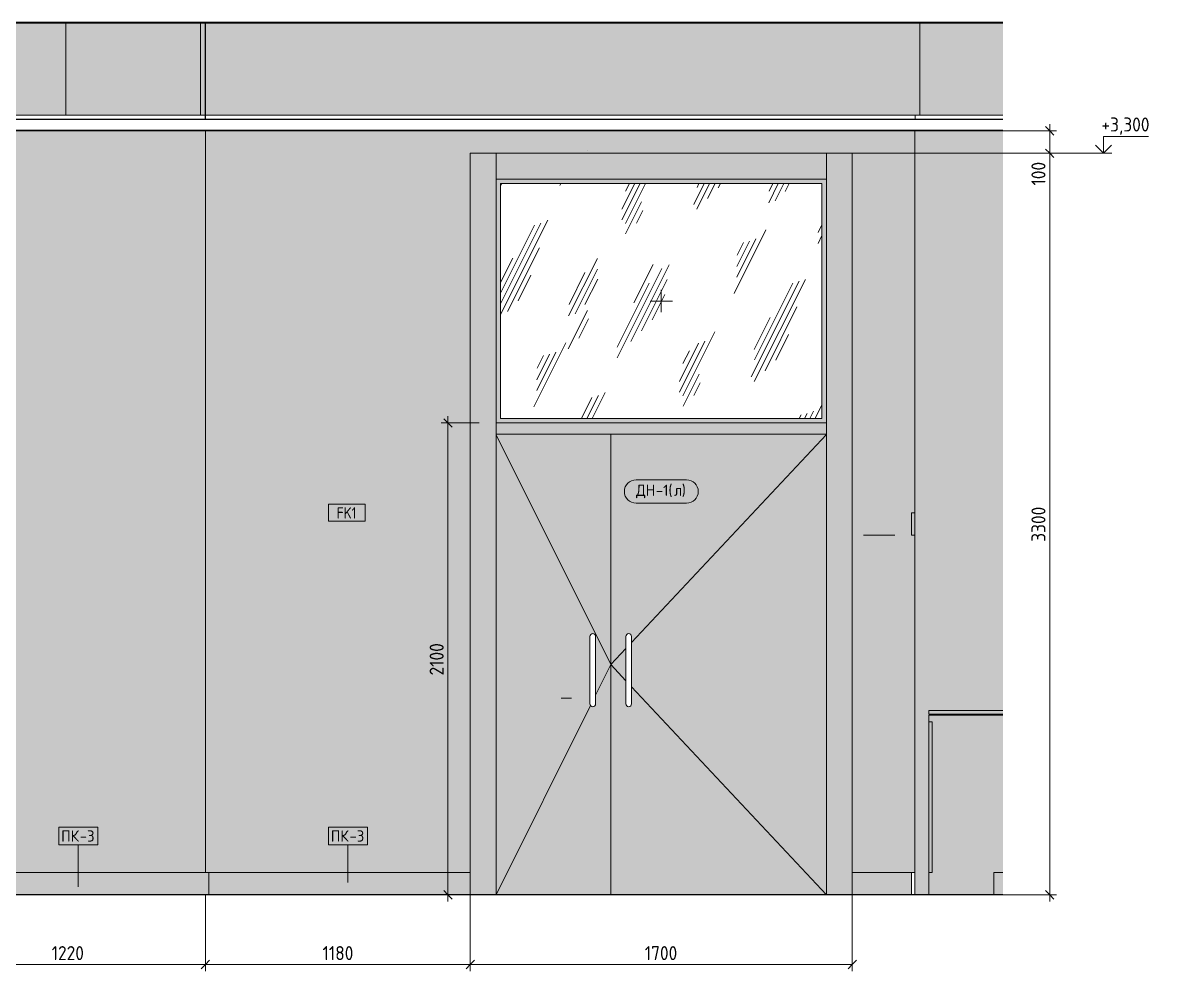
# Model space of a CAD drawing. Header units: millimetres. Extents: x 39286 to 136192, y -1987 to 27400.
# Drawn here: x 131121 to 136192, y -340 to 3881 of the extents above; entities that cross this region are included whole.
import ezdxf

# ---------------------------------------------------------------- set-up
doc = ezdxf.new("R2010")
doc.units = ezdxf.units.MM
for name, color, linetype, lineweight in [('A-ANNO-DIMS', 7, 'Continuous', 9), ('A-ANNO-DIMS-25', 7, 'Continuous', 9), ('A-DOOR', 7, 'Continuous', 9), ('A-DOOR-FRAM-1', 7, 'Continuous', 9), ('A-DOOR-IDEN', 7, 'Continuous', 9), ('A-GENM', 7, 'Continuous', 9), ('A-GENM-IDEN', 7, 'Continuous', 9), ('A-GLAZ', 7, 'Continuous', 9), ('A-WALL-IDEN', 7, 'Continuous', 9), ('A-WALL-PATT', 7, 'Continuous', 9), ('G-ANNO-DIMS', 7, 'Continuous', 9), ('G-ANNO-DIMS-1', 7, 'Continuous', 20), ('I-WALL', 7, 'Continuous', 9), ('Q-SPCQ', 7, 'Continuous', 9), ('S-COLS', 7, 'Continuous', 9), ('Знаки', 7, 'Continuous', 9), ('Знаки-1', 7, 'Continuous', 18)]:
    doc.layers.add(name, color=color, linetype=linetype, lineweight=lineweight)
for name, color, linetype, lineweight, true_color in [('A-CLNG-FNSH-1', 7, 'Continuous', 30, 0x3c3c3c), ('A-FLOR-1', 7, 'Continuous', 9, 0x787878), ('A-FLOR-FNSH-1', 7, 'Continuous', 40, 0x3c3c3c), ('A-FLOR-FNSH-2', 7, 'Continuous', 30, 0x3c3c3c), ('Q-SPCQ-1', 9, 'Continuous', 9, 0x808080), ('Q-SPCQ-2', 7, 'Continuous', 9, 0x7f7f7f), ('Q-SPCQ-3', 1, 'Continuous', 9, 0xff0000)]:
    doc.layers.add(name, color=color, linetype=linetype, lineweight=lineweight, true_color=true_color)
doc.styles.add('GOST Common_5', font='GOST_Common.ttf', dxfattribs={"width": 0.9, "height": 50})
doc.styles.add('GOST Common_6', font='GOST_Common.ttf', dxfattribs={"height": 50})
doc.styles.add('ISOCPEUR_2', font='isocpeur.ttf', dxfattribs={"width": 0.9, "height": 62.5})
doc.dimstyles.new('ISO-2_5_0_9К_БОЛЬШОЙ', dxfattribs={"dimscale": 304.8, "dimtxt": 62.248823, "dimasz": 0.123031, "dimexe": 0.098425, "dimexo": 0.246063, "dimgap": 0, "dimtad": 1, "dimdec": 0, "dimrnd": 10, "dimzin": 0, "dimdsep": 46, "dimtxsty": 'ISOCPEUR_2', "dimblk1": 'OBLIQUE', "dimblk2": 'OBLIQUE', "dimsah": 1, "dimcen": 0.09, "dimdle": 0.098425, "dimazin": 0, "dimtfac": 1, "dimtdec": 4, "dimtix": 1, "dimtmove": 0, "dimatfit": 3, "dimfxl": 1, "dimtvp": 1, "dimtolj": 1, "dimtzin": 0, "dimarcsym": 2})
doc.dimstyles.new('ISO-2_5_0_9К_БОЛЬШОЙ_округление', dxfattribs={"dimscale": 304.8, "dimtxt": 62.248823, "dimasz": 0.123031, "dimexe": 0.098425, "dimexo": 0, "dimgap": 0, "dimtad": 1, "dimdec": 0, "dimrnd": 10, "dimzin": 0, "dimdsep": 46, "dimtxsty": 'ISOCPEUR_2', "dimblk1": 'OBLIQUE', "dimblk2": 'OBLIQUE', "dimsah": 1, "dimcen": 0.09, "dimdle": 0.098425, "dimazin": 0, "dimtfac": 1, "dimtdec": 4, "dimtix": 1, "dimtmove": 0, "dimatfit": 3, "dimfxl": 1, "dimtvp": 1, "dimtolj": 1, "dimtzin": 0, "dimarcsym": 2})
doc.dimstyles.new('ISO-2_5_0_9К_БОЛЬШОЙ_округление_1', dxfattribs={"dimscale": 304.8, "dimtxt": 62.248823, "dimasz": 0.123031, "dimexe": 0.098425, "dimexo": 0, "dimgap": 0, "dimtad": 1, "dimdec": 0, "dimrnd": 10, "dimzin": 0, "dimdsep": 46, "dimtxsty": 'ISOCPEUR_2', "dimblk1": 'OBLIQUE', "dimblk2": 'OBLIQUE', "dimsah": 1, "dimcen": 0.09, "dimdle": 0.098425, "dimazin": 0, "dimtfac": 1, "dimtdec": 4, "dimtix": 1, "dimtmove": 1, "dimatfit": 3, "dimfxl": 1, "dimtvp": 1, "dimtolj": 1, "dimtzin": 0, "dimarcsym": 2})

# ---------------------------------------------------------------- blocks, each defined once
blk = doc.blocks.new('BSC_Колонна _Прямоугольная - 600х600-23205240-Развертка 1_38-6')
at = {"layer": 'S-COLS'}
blk.add_hatch(color=256, dxfattribs=at).paths.add_polyline_path([(26500, 3470), (26870.4, 3470), (26870.4, 3880), (26500, 3880)])
blk.add_line((26500, 3880), (26500, 3470), dxfattribs=at)
blk = doc.blocks.new('BSC_Колонна _Прямоугольная - 600х600-V80-Развертка 1_38-6')
at = {"layer": 'S-COLS'}
blk.add_hatch(color=256, dxfattribs=at).paths.add_polyline_path([(17052.5, 3470), (17300, 3470), (17300, 3880), (16700, 3880), (16700, 3470), (16818.7, 3470)])
for p, q in [((16700, 3880), (16700, 3470)), ((17300, 3470), (17300, 3880))]:
    blk.add_line(p, q, dxfattribs=at)
blk = doc.blocks.new('110_Дверь_СКБ_2Ст_Наружная - ДН-1_л__ Двухстворчатая 1350 х3200 _ЛК_ в свету с верхним остеклением EI30-23529464-Развертка 1_38-6')
at = {"layer": 'A-DOOR'}
h = blk.add_hatch(color=256, dxfattribs=at)
h.paths.add_polyline_path([(25125, 2100), (26085, 2100), (26085, 3185), (24615, 3185), (24615, 2100), (25000.3, 2100)])
h.paths.add_polyline_path([(25000.3, 2120), (24635, 2120), (24635, 3165), (26065, 3165), (26065, 2120), (25125, 2120)])
h = blk.add_hatch(color=256, dxfattribs=at)
h.paths.add_polyline_path([(25000.3, 0), (25125, 0), (25125, 2050), (24615, 2050), (24615, 0)])
h.paths.add_polyline_path([(25045, 837.5), (25041.8, 837.9), (25038.7, 839.2), (25036.2, 841.2), (25034.2, 843.7), (25032.9, 846.8), (25032.5, 850), (25032.5, 1150), (25032.9, 1153.2), (25034.2, 1156.2), (25036.2, 1158.8), (25038.7, 1160.8), (25041.8, 1162.1), (25045, 1162.5), (25048.2, 1162.1), (25051.2, 1160.8), (25053.8, 1158.8), (25055.8, 1156.2), (25057.1, 1153.2), (25057.5, 1148.4), (25057.5, 850), (25057.1, 846.8), (25055.8, 843.7), (25053.8, 841.2), (25051.2, 839.2), (25048.2, 837.9)])
h = blk.add_hatch(color=256, dxfattribs=at)
h.paths.add_polyline_path([(25125, 0), (26085, 0), (26085, 2050), (25125, 2050), (25125, 465.8)])
h.paths.add_polyline_path([(25205, 837.5), (25201.8, 837.9), (25198.7, 839.2), (25196.2, 841.2), (25194.2, 843.7), (25192.9, 846.8), (25192.5, 850), (25192.5, 1150), (25192.9, 1153.2), (25194.2, 1156.2), (25196.2, 1158.8), (25198.7, 1160.8), (25201.8, 1162.1), (25205, 1162.5), (25208.2, 1162.1), (25211.2, 1160.8), (25213.8, 1158.8), (25215.8, 1156.2), (25217.1, 1153.2), (25217.5, 1148.4), (25217.5, 850), (25217.1, 846.8), (25215.8, 843.7), (25213.8, 841.2), (25211.2, 839.2), (25208.2, 837.9)])
at = {"layer": 'A-DOOR-FRAM-1'}
for points in [[(24615, 0), (24615, 3300), (24500, 3300), (24500, 0)], [(26010.6, 3185), (26085, 3185), (26085, 3300), (24615, 3300), (24615, 3185), (25878, 3185)], [(26200, 0), (26200, 3300), (26085, 3300), (26085, 0)], [(24615, 2050), (26085, 2050), (26085, 2100), (24615, 2100)]]:
    blk.add_hatch(color=256, dxfattribs=at).paths.add_polyline_path(points)
h = blk.add_hatch(dxfattribs=at)
h.set_pattern_fill('FP_48', color=256, style=0, pattern_type=2)
h.set_pattern_definition([(63.435, (17313.6, 31.75), (-255.583, 766.747), [317.5, -190.5, 317.5, -190.5, -403.903]), (63.435, (17313.6, 31.75), (-255.583, 766.747), [-1016, 127, -276.903]), (63.435, (17297.7, 47.6), (-255.583, 766.747), [254, -317.5, 190.5, -190.5, -467.403]), (63.435, (17297.7, 47.6), (-255.583, 766.747), [-952.5, 222.25, -245.153]), (63.435, (17297.7, 95.25), (-255.583, 766.747), [190.5, -381, 127, -190.5, -530.903]), (63.435, (17297.7, 95.25), (-255.583, 766.747), [-889, 285.75, -245.153]), (63.435, (17345.34, 47.6), (-255.583, 766.747), [190.5, -381, 158.75, -6404.65]), (63.435, (17392.96, 95.25), (-255.583, 766.747), [95.25, -476.25, 63.5, -6499.9]), (63.435, (17313.6, 174.6), (-255.583, 766.747), [63.5, -476.25, 63.5, -254, -562.653]), (63.435, (17313.6, 174.6), (-255.583, 766.747), [-857.25, 158.75, -403.903]), (63.435, (17599.34, 127), (-255.583, 766.747), [317.5, -476.25, 381, -251.503]), (63.435, (17599.34, 79.4), (-255.583, 766.747), [444.5, -317.5, 476.25, -188.003]), (63.435, (17631.1, 95.25), (-255.583, 766.747), [508, -254, 381, -276.903]), (63.435, (17678.7, 142.9), (-255.583, 766.747), [317.5, -444.5, 254, -403.903]), (63.435, (17631.1, 238.1), (-255.583, 766.747), [158.75, -635, 190.5, -435.653]), (63.435, (17726.34, 190.5), (-255.583, 766.747), [127, -635, 127, -530.903])])
h.paths.add_polyline_path([(25125, 2120), (26065, 2120), (26065, 3165), (24635, 3165), (24635, 2120), (25000.3, 2120)])
at = {"layer": 'A-DOOR'}
for p, q in [((26065, 3165), (24635, 3165)), ((24635, 3165), (24635, 2120)), ((26065, 2120), (26065, 3165)), ((24635, 2120), (26065, 2120)), ((24615, 2047.2), (25125, 1025)), ((25125, 2050), (25125, 0)), ((25125, 2050), (25125, 0)), ((26085, 2048.5), (25217.5, 1123.6)), ((25032.5, 850), (25032.5, 1150)), ((25057.5, 1150), (25057.5, 850)), ((25192.5, 1150), (25192.5, 850)), ((25217.5, 850), (25217.5, 1150)), ((25192.5, 1097), (25125, 1025)), ((25125, 1025), (25057.5, 889.3)), ((25125, 1025), (25192.5, 952.9)), ((25217.5, 926.2), (26085, 0)), ((25034.6, 843.2), (24615, 0))]:
    blk.add_line(p, q, dxfattribs=at)
for centre, start, end in [((25045, 1150), 0, 180), ((25205, 1150), 0, 180), ((25045, 850), 180, 0), ((25205, 850), 180, 360)]:
    blk.add_arc(centre, 12.5, start, end, dxfattribs=at)
for points in [[(25204.8, 1162.5), (25204.9, 1162.5), (25204.9, 1162.5), (25205, 1162.5)], [(25204.8, 837.5), (25204.9, 837.5), (25204.9, 837.5), (25205, 837.5)]]:
    blk.add_open_spline(points, degree=3, dxfattribs=at)
at = {"layer": 'A-DOOR-FRAM-1'}
for p, q in [((24615, 3185), (24615, 3300)), ((24615, 3300), (24615, 0)), ((26085, 3300), (26085, 3185)), ((26085, 3300), (26085, 0)), ((24615, 3185), (26085, 3185)), ((24615, 2100), (24615, 2050)), ((26085, 2100), (24615, 2100)), ((26085, 2050), (26085, 2100)), ((24615, 2050), (26085, 2050))]:
    blk.add_line(p, q, dxfattribs=at)
at = {"layer": 'A-GLAZ'}
for p, q in [((25350, 2692.5), (25350, 2592.5)), ((25300, 2642.5), (25400, 2642.5))]:
    blk.add_line(p, q, dxfattribs=at)
blk = doc.blocks.new('Плинтус - Плинтус керамогранит бежевый-32865304-Развертка 1_38-6')
at = {"layer": 'A-GENM'}
blk.add_hatch(color=256, dxfattribs=at).paths.add_polyline_path([(22085, 0), (23336, 0), (23336, 100), (22085, 100), (22085, 15.6)])
for p, q in [((22085, 100), (23336, 100)), ((22085, 100), (22085, 0)), ((23336, 0), (23336, 100))]:
    blk.add_line(p, q, dxfattribs=at)
blk = doc.blocks.new('Плинтус - Плинтус керамогранит бежевый-32865301-Развертка 1_38-6')
at = {"layer": 'A-GENM'}
blk.add_line((17915, 100), (17915, 0), dxfattribs=at)
blk = doc.blocks.new('Плинтус - Плинтус керамогранит бежевый-32865305-Развертка 1_38-6')
at = {"layer": 'A-GENM'}
blk.add_hatch(color=256, dxfattribs=at).paths.add_polyline_path([(24065.3, 0), (24500, 0), (24500, 100), (23336, 100), (23336, 0), (23400, 0)])
for p, q in [((23336, 100), (24500, 100)), ((24500, 100), (24500, 0))]:
    blk.add_line(p, q, dxfattribs=at)
blk = doc.blocks.new('Плинтус - Плинтус керамогранит бежевый-32865306-Развертка 1_38-6')
at = {"layer": 'A-GENM'}
blk.add_hatch(color=256, dxfattribs=at).paths.add_polyline_path([(26464, 0), (26464, 100), (26200, 100), (26200, 0)])
for p, q in [((26200, 100), (26464, 100)), ((26200, 0), (26200, 100))]:
    blk.add_line(p, q, dxfattribs=at)
blk = doc.blocks.new('Плинтус - Плинтус керамогранит бежевый-32865307-Развертка 1_38-6')
at = {"layer": 'A-GENM'}
for p, q in [((26479, 100), (26464, 100)), ((26464, 100), (26464, 0)), ((26479, 100), (26479, 0))]:
    blk.add_line(p, q, dxfattribs=at)
blk = doc.blocks.new('Кнопка аварийной разблокировки двери - Тип 1-29506767-Развертка 1_38-6')
at = {"layer": 'Q-SPCQ-2'}
blk.add_hatch(color=256, dxfattribs=at).paths.add_polyline_path([(26479, 1600), (26479, 1700), (26464, 1700), (26464, 1600)])
at = {"layer": 'Q-SPCQ-1'}
for p, q in [((26464, 1700), (26479, 1700)), ((26464, 1700), (26464, 1600)), ((26389.5, 1600), (26249.5, 1600)), ((26389.5, 1600), (26249.5, 1600)), ((26319.5, 1600), (26319.5, 1600)), ((26479, 1600), (26464, 1600))]:
    blk.add_line(p, q, dxfattribs=at)
blk = doc.blocks.new('Дистанционный пожарный извещатель - Монтируемые на перекрытии-V81-Развертка 1_38-6')
at = {"layer": 'Q-SPCQ'}
for p, q in [((25021.6, 3314), (25021.6, 3314)), ((24914.8, 875.6), (24904.8, 875.6)), ((24914.8, 875.6), (24904.8, 875.6)), ((24914.8, 875.6), (24951, 875.6)), ((24951, 875.6), (24914.8, 875.6))]:
    blk.add_line(p, q, dxfattribs=at)
blk = doc.blocks.new('Зашивка_ торцевая панель - Зашивка_ торцевая панель-31043143-Развертка 1_38-6')
at = {"layer": 'Знаки'}
h = blk.add_hatch(color=256, dxfattribs=at)
h.paths.add_polyline_path([(26556, 0), (26829.9, 0), (26829.9, 100), (26870.4, 100), (26870.4, 800), (26539.9, 800), (26540, 0)])
h.paths.add_polyline_path([(26540, 100), (26540, 770), (26556, 770), (26556, 100)])
for p, q in [((26870.4, 800), (26539.9, 800)), ((26539.9, 800), (26539.9, 750)), ((26539.9, 750), (26539.9, 130)), ((26539.9, 130), (26539.9, 0)), ((26829.9, 0), (26829.9, 100)), ((26829.9, 100), (26870.4, 100))]:
    blk.add_line(p, q, dxfattribs=at)
blk = doc.blocks.new('Зашивка без перфорации М3 - М3_30 _пищеблок_-32689236-Развертка 1_38-6')
at = {"layer": 'Знаки-1'}
for points in [[(26870.4, 804), (26870.4, 820), (26540, 820), (26540, 804), (26829.9, 804)], [(26556, 100), (26556, 770), (26540, 770), (26540, 100)]]:
    blk.add_hatch(color=256, dxfattribs=at).paths.add_polyline_path(points)
for p, q in [((26870.4, 820), (26540, 820)), ((26540, 820), (26540, 804)), ((26540, 804), (26870.4, 804)), ((26540, 770), (26540, 100)), ((26540, 770), (26556, 770)), ((26556, 100), (26556, 770)), ((26540, 100), (26556, 100))]:
    blk.add_line(p, q, dxfattribs=at)
blk = doc.blocks.new('Mark Reiling - Mark Reiling-26174330-Развертка 1_38-6')
at = {"layer": 'A-GENM-IDEN'}
for p, q in [((13374, 229), (13374, 150.2)), ((13374, 229), (13547.5, 229)), ((13547.5, 229), (13374, 229)), ((13374, 229), (13374, 150.2)), ((13547.5, 150.2), (13547.5, 229)), ((13547.5, 150.2), (13547.5, 229)), ((13374, 150.2), (13547.5, 150.2)), ((13374, 150.2), (13547.5, 150.2))]:
    blk.add_line(p, q, dxfattribs=at)
blk = doc.blocks.new('DIMBLOCK87-Развертка 1_38-6')
at = {"layer": 'A-ANNO-DIMS-25'}
for p, q in [((131934, 0), (131934, -339.6)), ((131934, -309.6), (131934, 0)), ((130713, 0), (130713, -339.6)), ((130713, -309.6), (130713, 0)), ((130713, -309.6), (131934, -309.6))]:
    blk.add_line(p, q, dxfattribs=at)
at = {"layer": 'A-ANNO-DIMS-25', "lineweight": 20}
for p, q in [((130713, -309.6), (130731.8, -290.8)), ((131934, -309.6), (131952.8, -290.8)), ((130713, -309.6), (130694.3, -328.3)), ((131934, -309.6), (131915.3, -328.3))]:
    blk.add_line(p, q, dxfattribs=at)
at = {"layer": 'A-ANNO-DIMS-25', "color": 0, "insert": (131249.9, -227.9), "char_height": 62.5, "width": 176.691, "attachment_point": 1, "line_spacing_factor": 1.149209, "style": 'ISOCPEUR_2'}
blk.add_mtext('1220', dxfattribs=at)
blk = doc.blocks.new('_Oblique')
at = {"color": 0, "linetype": 'ByBlock', "lineweight": -2}
blk.add_line((-0.5, -0.5), (0.5, 0.5), dxfattribs=at)
blk = doc.blocks.new('DIMBLOCK88-Развертка 1_38-6')
at = {"layer": 'A-ANNO-DIMS-25'}
for p, q in [((131934, 0), (131934, -339.6)), ((131934, -309.6), (131934, 0)), ((133113, 0), (133113, -339.6)), ((133113, -309.6), (133113, 0)), ((131934, -309.6), (133113, -309.6))]:
    blk.add_line(p, q, dxfattribs=at)
at = {"layer": 'A-ANNO-DIMS-25', "lineweight": 20}
for p, q in [((131934, -309.6), (131952.8, -290.8)), ((133113, -309.6), (133131.8, -290.8)), ((131934, -309.6), (131915.3, -328.3)), ((133113, -309.6), (133094.3, -328.3))]:
    blk.add_line(p, q, dxfattribs=at)
at = {"layer": 'A-ANNO-DIMS-25', "color": 0, "insert": (132455.3, -227.9), "char_height": 62.5, "width": 163.762, "attachment_point": 1, "line_spacing_factor": 1.149209, "style": 'ISOCPEUR_2'}
blk.add_mtext('1180', dxfattribs=at)
blk = doc.blocks.new('DIMBLOCK89-Развертка 1_38-6')
at = {"layer": 'A-ANNO-DIMS-25'}
for p, q in [((133113, 0), (133113, -339.6)), ((133113, -309.6), (133113, 0)), ((134813, 0), (134813, -339.6)), ((134813, -309.6), (134813, 0)), ((133113, -309.6), (134813, -309.6))]:
    blk.add_line(p, q, dxfattribs=at)
at = {"layer": 'A-ANNO-DIMS-25', "lineweight": 20}
for p, q in [((133113, -309.6), (133131.8, -290.8)), ((134813, -309.6), (134831.8, -290.8)), ((133113, -309.6), (133094.3, -328.3)), ((134813, -309.6), (134794.3, -328.3))]:
    blk.add_line(p, q, dxfattribs=at)
at = {"layer": 'A-ANNO-DIMS-25', "color": 0, "insert": (133889.4, -227.9), "char_height": 62.5, "width": 176.691, "attachment_point": 1, "line_spacing_factor": 1.149209, "style": 'ISOCPEUR_2'}
blk.add_mtext('1700', dxfattribs=at)
blk = doc.blocks.new('Высотные отметки - Стрелка_Верх-17668718-Развертка 1_38-6')
at = {"layer": 'G-ANNO-DIMS'}
for p, q in [((11606.4, 3475), (11406.4, 3475)), ((11606.4, 3400), (11606.4, 3475)), ((11644.3, 3400), (11569.3, 3400))]:
    blk.add_line(p, q, dxfattribs=at)
at = {"layer": 'G-ANNO-DIMS-1'}
for q in [(11571.1, 3435.4), (11641.8, 3435.4)]:
    blk.add_line((11606.4, 3400), q, dxfattribs=at)
blk = doc.blocks.new('DIMBLOCK98-Развертка 1_38-6')
at = {"layer": 'A-ANNO-DIMS-25'}
for p, q in [((135691.7, 3400), (135483, 3400)), ((135492, 3400), (135721.7, 3400)), ((135691.7, 3430), (135691.7, 3300)), ((135691.7, 3289.3), (135691.7, 3350)), ((134813, 3300), (135721.7, 3300)), ((135691.7, 3300), (134813, 3300)), ((135691.7, 3156.5), (135691.7, 3289.3))]:
    blk.add_line(p, q, dxfattribs=at)
at = {"layer": 'A-ANNO-DIMS-25', "lineweight": 20}
for p, q in [((135691.7, 3400), (135673, 3418.8)), ((135691.7, 3400), (135710.5, 3381.2)), ((135691.7, 3300), (135673, 3318.7)), ((135691.7, 3300), (135710.5, 3281.2))]:
    blk.add_line(p, q, dxfattribs=at)
at = {"layer": 'A-ANNO-DIMS-25', "color": 0, "insert": (135610.1, 3156.5), "char_height": 62.5, "width": 129.286, "attachment_point": 1, "rotation": 90, "line_spacing_factor": 1.149209, "style": 'ISOCPEUR_2'}
blk.add_mtext('100', dxfattribs=at)
blk = doc.blocks.new('DIMBLOCK99-Развертка 1_38-6')
at = {"layer": 'A-ANNO-DIMS-25'}
for p, q in [((134813, 3300), (135721.7, 3300)), ((135691.7, 3300), (134813, 3300)), ((135691.7, 3300), (135691.7, -30)), ((135691.7, 0), (135483, 0)), ((135493, 0), (135721.7, 0))]:
    blk.add_line(p, q, dxfattribs=at)
at = {"layer": 'A-ANNO-DIMS-25', "lineweight": 20}
for p, q in [((135691.7, 3300), (135673, 3318.7)), ((135691.7, 3300), (135710.5, 3281.2)), ((135691.7, 0), (135673, 18.8)), ((135691.7, 0), (135710.5, -18.8))]:
    blk.add_line(p, q, dxfattribs=at)
at = {"layer": 'A-ANNO-DIMS-25', "color": 0, "insert": (135610.1, 1571), "char_height": 62.5, "width": 189.619, "attachment_point": 1, "rotation": 90, "line_spacing_factor": 1.149209, "style": 'ISOCPEUR_2'}
blk.add_mtext('3300', dxfattribs=at)
blk = doc.blocks.new('М_двери - Типоразмер_рамка-25223575-Развертка 1_38-6')
at = {"layer": 'A-DOOR-IDEN'}
for p, q in [((25462.4, 1847), (25237.6, 1847)), ((25237.6, 1743), (25462.4, 1743))]:
    blk.add_line(p, q, dxfattribs=at)
for centre, start, end in [((25237.6, 1795), 90, 270), ((25462.4, 1795), 270, 90)]:
    blk.add_arc(centre, 52, start, end, dxfattribs=at)
blk = doc.blocks.new('М_стена_0001 - Типоразмер_без рамки-25382661-Развертка 1_38-6')
at = {"layer": 'A-WALL-IDEN'}
for p, q in [((20081.9, 1738.1), (19918.7, 1738.1)), ((19918.7, 1738.1), (19918.7, 1663.1)), ((20081.9, 1663.1), (20081.9, 1738.1)), ((19918.7, 1663.1), (20081.9, 1663.1))]:
    blk.add_line(p, q, dxfattribs=at)
blk = doc.blocks.new('DIMBLOCK105-Развертка 1_38-6')
at = {"layer": 'A-ANNO-DIMS-25'}
for p, q in [((133013.7, 2130), (133013.7, -30)), ((133153, 2100), (132983.7, 2100)), ((133013.7, 2100), (133153, 2100)), ((132965.2, 0), (133043.7, 0)), ((133013.7, 0), (132965.2, 0))]:
    blk.add_line(p, q, dxfattribs=at)
at = {"layer": 'A-ANNO-DIMS-25', "lineweight": 20}
for p, q in [((133013.7, 2100), (132995, 2118.7)), ((133013.7, 2100), (133032.5, 2081.2)), ((133013.7, 0), (132995, 18.8)), ((133013.7, 0), (133032.5, -18.8))]:
    blk.add_line(p, q, dxfattribs=at)
at = {"layer": 'A-ANNO-DIMS-25', "color": 0, "insert": (132932.1, 976.4), "char_height": 62.5, "width": 176.691, "attachment_point": 1, "rotation": 90, "line_spacing_factor": 1.149209, "style": 'ISOCPEUR_2'}
blk.add_mtext('2100', dxfattribs=at)

msp = doc.modelspace()

# ---------------------------------------------------------------- hatches: boundary and pattern name
at = {"layer": 'A-FLOR-1'}
h = msp.add_hatch(dxfattribs=at)
h.set_pattern_fill('FP_47', color=256, style=0, pattern_type=2)
h.set_pattern_definition([(45, (125863.114, 0), (-14.25598, 14.25598), []), (45, (125877.37, 0), (-14.25598, 14.25598), [25.202, -5.04, 0.8382, -4.202])])
h.paths.add_polyline_path([(128470.6, 3880), (135483.4, 3880), (135483.4, 3880.6), (123874.6, 3880.6), (123874.6, 3880), (128003.1, 3880)])
at = {"layer": 'A-WALL-PATT'}
for points in [[(125293, 100), (126513, 100), (126513, 2000), (126514.6, 2052.3), (126519.1, 2104.5), (126526.7, 2156.3), (126537.3, 2207.6), (126550.8, 2258.1), (126567.3, 2307.8), (126586.6, 2356.5), (126608.8, 2403.9), (126633.6, 2450), (126661.1, 2494.6), (126691.1, 2537.4), (126723.6, 2578.5), (126758.4, 2617.6), (126795.4, 2654.6), (126834.5, 2689.4), (126875.6, 2721.9), (126918.5, 2751.9), (126963, 2779.4), (127009.1, 2804.3), (127056.6, 2826.4), (127105.2, 2845.7), (127154.9, 2862.2), (127205.5, 2875.7), (127256.7, 2886.3), (127308.5, 2893.9), (127360.7, 2898.5), (127413, 2900), (127465.4, 2898.5), (127517.5, 2893.9), (127569.3, 2886.3), (127620.6, 2875.7), (127671.2, 2862.2), (127720.8, 2845.7), (127769.5, 2826.4), (127816.9, 2804.3), (127863, 2779.4), (127907.6, 2751.9), (127950.5, 2721.9), (127991.5, 2689.4), (128030.6, 2654.6), (128067.7, 2617.6), (128102.5, 2578.5), (128134.9, 2537.4), (128165, 2494.6), (128192.5, 2450), (128217.3, 2403.9), (128239.4, 2356.5), (128258.8, 2307.8), (128275.2, 2258.1), (128288.8, 2207.6), (128299.4, 2156.3), (128306.9, 2104.5), (128311.5, 2052.3), (128313, 2000), (128313, 100), (128913, 100), (128913, 2000), (128914.6, 2052.3), (128919.1, 2104.5), (128926.7, 2156.3), (128938.1, 2210.8), (128950.8, 2258.1), (128967.3, 2307.8), (128986.6, 2356.5), (129008.8, 2403.9), (129033.6, 2450), (129061.1, 2494.6), (129091.1, 2537.4), (129123.6, 2578.5), (129158.4, 2617.6), (129195.4, 2654.6), (129234.5, 2689.4), (129275.6, 2721.9), (129318.5, 2751.9), (129363, 2779.4), (129409.1, 2804.3), (129456.6, 2826.4), (129505.2, 2845.7), (129554.9, 2862.2), (129605.5, 2875.7), (129656.7, 2886.3), (129708.5, 2893.9), (129760.7, 2898.5), (129813, 2900), (129865.4, 2898.5), (129917.5, 2893.9), (129969.3, 2886.3), (130020.6, 2875.7), (130071.2, 2862.2), (130120.8, 2845.7), (130169.5, 2826.4), (130216.9, 2804.3), (130263, 2779.4), (130307.6, 2751.9), (130350.5, 2721.9), (130391.5, 2689.4), (130430.6, 2654.6), (130467.7, 2617.6), (130502.5, 2578.5), (130534.9, 2537.4), (130565, 2494.6), (130592.5, 2450), (130617.3, 2403.9), (130639.4, 2356.5), (130658.8, 2307.8), (130675.2, 2258.1), (130688.8, 2207.6), (130699.4, 2156.3), (130706.9, 2104.5), (130711.5, 2052.3), (130713, 1998.4), (130713, 100), (131934, 100), (131934, 3400), (125293, 3400), (125293, 620.9)], [(135092, 100), (135092, 1600), (135077, 1600), (135077, 1700), (135092, 1700), (135092, 3400), (131934, 3400), (131934, 100), (133113, 100), (133113, 3300), (134813, 3300), (134813, 100), (135084.5, 100)], [(135093, 0), (135093, 3400), (135092, 3400), (135092, 0)]]:
    msp.add_hatch(color=256, dxfattribs=at).paths.add_polyline_path(points)
h = msp.add_hatch(color=256, dxfattribs=at)
h.paths.add_polyline_path([(135153, 0), (135153, 800), (135483.4, 800), (135483.4, 804), (135153, 804), (135153, 820), (135483.4, 820), (135483.4, 3400), (135093, 3400), (135093, 0), (135113, 0)])
h.paths.add_polyline_path([(135443, 0), (135483.4, 0), (135483.4, 100), (135443, 100)])
at = {"layer": 'I-WALL'}
msp.add_hatch(color=256, dxfattribs=at).paths.add_polyline_path([(130797.1, 3470), (131313, 3470), (131313, 3880), (130713, 3880), (130713, 3470)])
h = msp.add_hatch(color=256, dxfattribs=at)
h.paths.add_polyline_path([(135093, 3470), (135113, 3470), (135113, 3880), (131934, 3880), (131934, 3470), (135030.3, 3470)])
h.paths.add_polyline_path([(131933, 3470), (131933, 3880), (131913, 3880), (131913, 3470)])

# ---------------------------------------------------------------- linework, layer by layer
at = {"layer": 'A-CLNG-FNSH-1'}
for p, q in [((135483.4, 3450), (120534, 3450)), ((135483.4, 3401), (120534, 3401)), ((135483.4, 3400), (120534, 3400))]:
    msp.add_line(p, q, dxfattribs=at)
at = {"layer": 'A-FLOR-FNSH-1'}
msp.add_line((135483.4, 3880), (120522.8, 3880), dxfattribs=at)
at = {"layer": 'A-FLOR-FNSH-2'}
for p, q in [((135483.4, 0), (120522.8, 0)), ((135483.4, -0.1), (120522.8, -0.1))]:
    msp.add_line(p, q, dxfattribs=at)
at = {"layer": 'A-GENM-IDEN'}
for p, q in [((131368.2, 36.3), (131368.2, 222.2)), ((132568.4, 55.3), (132568.4, 222.2))]:
    msp.add_line(p, q, dxfattribs=at)
at = {"layer": 'G-ANNO-DIMS'}
for p, q in [((134528.8, 3300), (135846, 3300)), ((135846, 3300), (135930.5, 3300))]:
    msp.add_line(p, q, dxfattribs=at)
at = {"layer": 'I-WALL'}
for p, q in [((131313, 3470), (131313, 3880)), ((131933, 3450), (131933, 3880)), ((131934, 3880), (131934, 3450)), ((131933, 3470), (125293, 3470)), ((135483.4, 3470), (131934, 3470)), ((135093, 3470), (135093, 3450)), ((131933, 3399.8), (131933, 3398.9)), ((131934, 100), (131934, 3400)), ((135092, 0), (135092, 3400)), ((133113, 100), (133113, 3300)), ((133113, 3300), (134813, 3300)), ((134813, 3300), (134813, 100))]:
    msp.add_line(p, q, dxfattribs=at)

# ---------------------------------------------------------------- block references
at = {"layer": 'A-DOOR'}
msp.add_blockref('110_Дверь_СКБ_2Ст_Наружная - ДН-1_л__ Двухстворчатая 1350 х3200 _ЛК_ в свету с верхним остеклением EI30-23529464-Развертка 1_38-6', (108613, 0), dxfattribs=at)
at = {"layer": 'A-DOOR-IDEN'}
msp.add_blockref('М_двери - Типоразмер_рамка-25223575-Развертка 1_38-6', (108613, 0), dxfattribs=at)
at = {"layer": 'A-GENM'}
for name, p in [('Плинтус - Плинтус керамогранит бежевый-32865304-Развертка 1_38-6', (108613, 0)), ('Плинтус - Плинтус керамогранит бежевый-32865301-Развертка 1_38-6', (114034, 0)), ('Плинтус - Плинтус керамогранит бежевый-32865305-Развертка 1_38-6', (108613, 0)), ('Плинтус - Плинтус керамогранит бежевый-32865306-Развертка 1_38-6', (108613, 0)), ('Плинтус - Плинтус керамогранит бежевый-32865307-Развертка 1_38-6', (108613, 0))]:
    msp.add_blockref(name, p, dxfattribs=at)
at = {"layer": 'A-GENM-IDEN'}
for p in [(117907.5, 73), (119107.7, 73)]:
    msp.add_blockref('Mark Reiling - Mark Reiling-26174330-Развертка 1_38-6', p, dxfattribs=at)
at = {"layer": 'A-WALL-IDEN'}
msp.add_blockref('М_стена_0001 - Типоразмер_без рамки-25382661-Развертка 1_38-6', (112563, 0), dxfattribs=at)
at = {"layer": 'G-ANNO-DIMS', "extrusion": (0, 0, -1)}
msp.add_blockref('Высотные отметки - Стрелка_Верх-17668718-Развертка 1_38-6', (-147537, -100), dxfattribs=at)
at = {"layer": 'Q-SPCQ-1'}
msp.add_blockref('Кнопка аварийной разблокировки двери - Тип 1-29506767-Развертка 1_38-6', (108613, 0), dxfattribs=at)
at = {"layer": 'Q-SPCQ-3'}
msp.add_blockref('Дистанционный пожарный извещатель - Монтируемые на перекрытии-V81-Развертка 1_38-6', (108613, 0), dxfattribs=at)
at = {"layer": 'S-COLS'}
for name, p in [('BSC_Колонна _Прямоугольная - 600х600-V80-Развертка 1_38-6', (114613, 0)), ('BSC_Колонна _Прямоугольная - 600х600-23205240-Развертка 1_38-6', (108613, 0))]:
    msp.add_blockref(name, p, dxfattribs=at)
at = {"layer": 'Знаки'}
msp.add_blockref('Зашивка_ торцевая панель - Зашивка_ торцевая панель-31043143-Развертка 1_38-6', (108613, 0), dxfattribs=at)
at = {"layer": 'Знаки-1'}
msp.add_blockref('Зашивка без перфорации М3 - М3_30 _пищеблок_-32689236-Развертка 1_38-6', (108613, 0), dxfattribs=at)

# ---------------------------------------------------------------- texts
at = {"layer": 'A-DOOR-IDEN', "char_height": 50, "attachment_point": 1, "style": 'GOST Common_6'}
for s, insert, width in [('-1(', (133938.5, 1825.3), 98.207), ('\\fGOST Common|b0|i0|c204|p34|;)', (134054.2, 1825.3), 24.051), ('ДН', (133850.8, 1825.3), 106.224), ('\\fGOST Common|b0|i0|c204|p34|;л', (134019.5, 1825.3), 42.089)]:
    msp.add_mtext(s, dxfattribs=dict(at, insert=insert, width=width))
at = {"layer": 'A-GENM-IDEN', "char_height": 50, "attachment_point": 1, "style": 'GOST Common_6'}
for s, insert, width in [('ПК', (131292.2, 287.1), 100.211), ('-3', (131374.8, 287.1), 86.181), ('ПК', (132492.4, 287.1), 100.211), ('-3', (132575.1, 287.1), 86.181)]:
    msp.add_mtext(s, dxfattribs=dict(at, insert=insert, width=width))
at = {"layer": 'A-WALL-IDEN', "insert": (132518.5, 1724.5), "char_height": 50, "width": 111.835, "attachment_point": 1, "style": 'GOST Common_5'}
msp.add_mtext('FK1', dxfattribs=at)

# ---------------------------------------------------------------- dimensions: what is measured, and where the dimension line sits
at = {"layer": 'A-ANNO-DIMS'}
dim = msp.add_linear_dim(base=(135691.7, 3300), p1=(135492, 3400), p2=(134813, 3300), angle=90, dimstyle='ISO-2_5_0_9К_БОЛЬШОЙ_округление_1', override={"dimpost": '<>', "dimfxl": 686.324176}, dxfattribs=at)
dim.commit()
dim.dimension.update_dxf_attribs({"geometry": 'DIMBLOCK98-Развертка 1_38-6', "text_midpoint": (135651.8, 3221.2), "dimtype": 160, "text_rotation": 90})
for base, p1, p2, dimstyle, override, picture, middle in [((135691.7, 0), (134813, 3300), (135493, 0), 'ISO-2_5_0_9К_БОЛЬШОЙ_округление', {"dimpost": '<>', "dimfxl": 3369.332259}, 'DIMBLOCK99-Развертка 1_38-6', (135660.5, 1650)), ((133013.7, 0), (133228, 2100), (133040.2, 0), 'ISO-2_5_0_9К_БОЛЬШОЙ', {"dimpost": '<>', "dimfxl": 2108.381052}, 'DIMBLOCK105-Развертка 1_38-6', (132982.5, 1050))]:
    dim = msp.add_linear_dim(base=base, p1=p1, p2=p2, angle=90, dimstyle=dimstyle, override=override, dxfattribs=at)
    dim.commit()
    dim.dimension.update_dxf_attribs({"geometry": picture, "text_midpoint": middle})
for base, p1, p2, override, picture, middle in [((131934, -309.6), (130713, 0), (131934, 0), {"dimpost": '<>', "dimfxl": 1221}, 'DIMBLOCK87-Развертка 1_38-6', (131323.5, -278.3)), ((133113, -309.6), (131934, 0), (133113, 0), {"dimpost": '<>', "dimfxl": 1178.99996}, 'DIMBLOCK88-Развертка 1_38-6', (132523.5, -278.3)), ((134813, -309.6), (133113, 0), (134813, 0), {"dimpost": '<>', "dimfxl": 1700}, 'DIMBLOCK89-Развертка 1_38-6', (133963, -278.3))]:
    dim = msp.add_linear_dim(base=base, p1=p1, p2=p2, dimstyle='ISO-2_5_0_9К_БОЛЬШОЙ_округление', override=override, dxfattribs=at)
    dim.commit()
    dim.dimension.update_dxf_attribs({"geometry": picture, "text_midpoint": middle})

# ---------------------------------------------------------------- next in the draw order: texts
at = {"layer": 'G-ANNO-DIMS', "insert": (135921.9, 3459.2), "char_height": 62.5, "width": 254.705, "attachment_point": 1, "line_spacing_factor": 1.149209, "style": 'ISOCPEUR_2', "bg_fill": 3, "box_fill_scale": 1.25, "bg_fill_color": 256, "bg_fill_true_color": 13158600, "bg_fill_transparency": 0}
msp.add_mtext('+3,300', dxfattribs=at)

doc.saveas('drawing.dxf')
